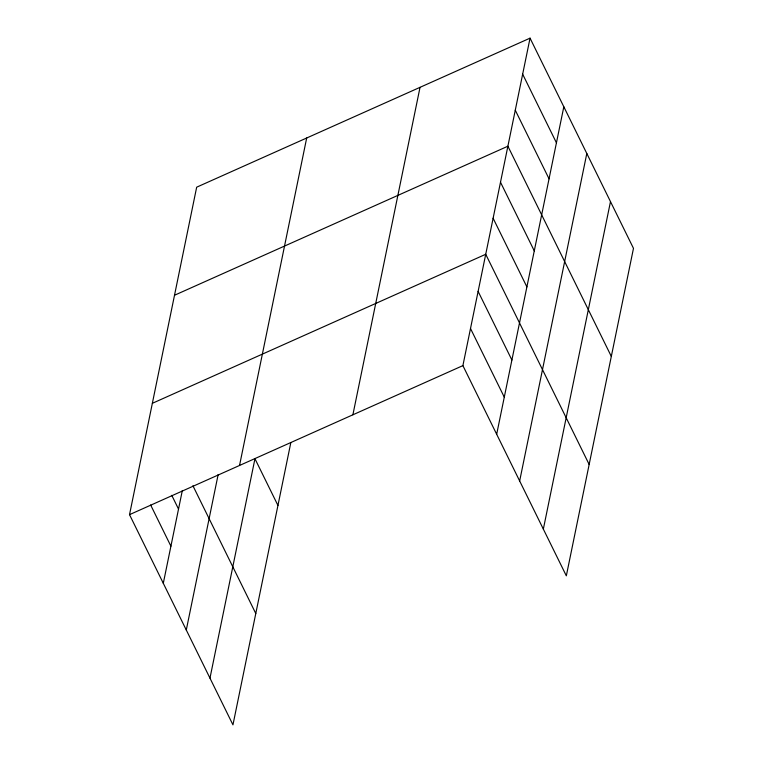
<?xml version="1.0" encoding="UTF-8"?>
<svg xmlns="http://www.w3.org/2000/svg" width="763" height="763" viewBox="0 0 763 763"><rect width="100%" height="100%" fill="white"/><g stroke="black" fill="none" stroke-linecap="round" stroke-linejoin="round"><path stroke-width="1.14" d="M290.808 442.702L232.953 724.85L129.519 514.653L196.673 187.183L530.047 38.15L633.481 248.347L566.327 575.817L462.893 365.62L530.047 38.15M163.301 583.294L182.328 490.514M186.286 630.009L218.17 474.51M239.534 465.468L306.688 137.998M209.968 678.135L254.956 458.735L277.942 505.449M352.887 414.795L420.031 87.335M496.675 434.261L563.819 106.791M519.66 480.976L586.804 153.506M543.342 529.102L610.486 201.632M174.517 295.252L507.891 146.21L611.316 356.416M152.352 403.312L485.726 254.279L589.16 464.476M129.519 514.653L462.893 365.62M522.655 74.173L556.437 142.815M515.273 110.196L549.045 178.838M500.499 182.233L534.281 250.884M493.117 218.256L526.89 286.898M478.115 291.39L511.897 360.031M470.504 328.51L504.286 397.151M192.925 485.754L255.786 613.509M171.77 495.34L178.523 509.074M150.645 504.992L170.912 546.184"/></g></svg>
